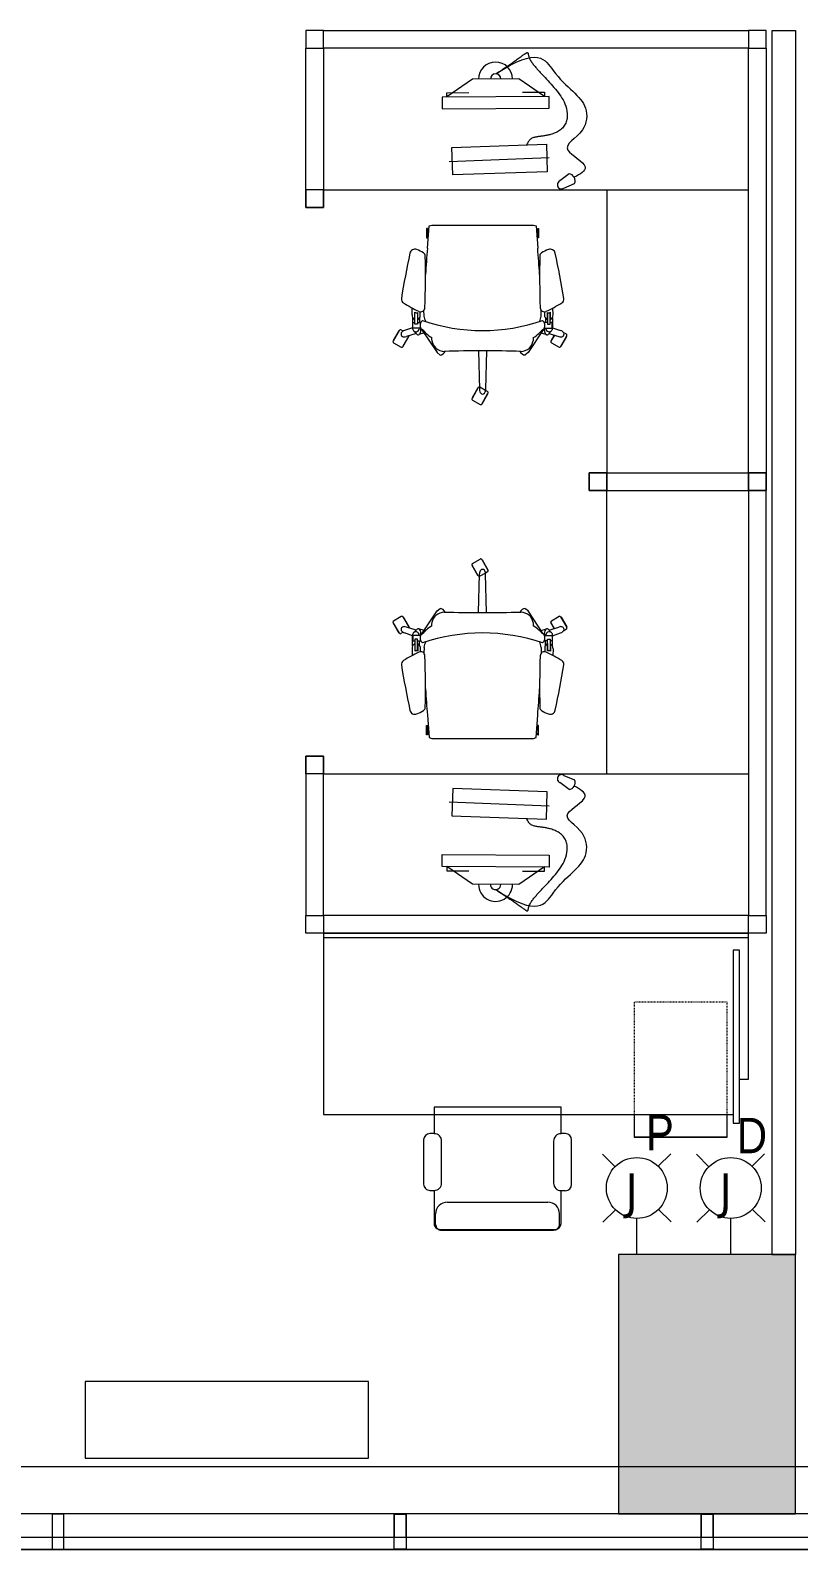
# Model space of a CAD drawing. Header units: inches. Extents: x 1 to 4591, y -953 to 1388.
# Drawn here: x 3772.1 to 3902.3, y -691.2 to -433.8 of the extents above; entities that cross this region are included whole.
import ezdxf

# ---------------------------------------------------------------- set-up
doc = ezdxf.new("R2010")
doc.units = ezdxf.units.IN
doc.header["$MEASUREMENT"] = 0
doc.linetypes.add('Dash', pattern=[0.25, 0.125, -0.125])
for name, color, linetype, lineweight in [('4th Floor Revit Background_dwg', 8, 'Continuous', 9), ('8309_BB$0$BB_COL_FILL', 7, 'Continuous', 9), ('A-ANNO-NOTE', 131, 'Continuous', 20), ('A-EXIST-GLAZ', 7, 'Continuous', 9), ('A-EXIST-WALL-INT', 7, 'Continuous', 9), ('A-FLOR', 192, 'Continuous', 13), ('A-WALL', 113, 'Continuous', 50), ('E-ELEC-FIXT-IDEN', 2, 'Continuous', 9), ('I-FURN', 30, 'Continuous', 9), ('I-FURN-HDLN', 30, 'Continuous', 9), ('M-EXIST-HEAT', 7, 'Continuous', 9)]:
    doc.layers.add(name, color=color, linetype=linetype, lineweight=lineweight)
doc.styles.add('Arial_3', font='arial.ttf', dxfattribs={"width": 0.85, "height": 6})
doc.styles.add('Tahoma', font='tahoma.ttf', dxfattribs={"height": 6})

# ---------------------------------------------------------------- blocks, each defined once
blk = doc.blocks.new('Workstation - 6x6 - Workstation - 6x6-1839689-4th Floor New Construction - Tel_Data_Elec Plan')
at = {"layer": 'I-FURN'}
for p, q in [((-1.5, 76.5), (-1.5, 73.5)), ((1.5, 76.5), (-1.5, 76.5)), ((1.5, 73.5), (1.5, 76.5)), ((25.5, 76.5), (1.5, 76.5)), ((28.5, 76.5), (25.5, 76.5)), ((25.5, 76.5), (25.5, 73.5)), ((28.5, 73.5), (28.5, 76.5)), ((-1.5, 73.5), (1.5, 73.5)), ((-1.5, 1.5), (-1.5, 73.5)), ((1.5, 73.5), (1.5, 1.5)), ((25.5, 73.5), (1.5, 73.5)), ((25.5, 73.5), (28.5, 73.5)), ((25.5, 25.5), (25.5, 73.5)), ((46.69, 61.83), (45.63, 59.99)), ((48.26, 61.16), (46.97, 61.9)), ((46.61, 61.77), (45.65, 60.09)), ((45.65, 60.09), (45.68, 60.07)), ((45.71, 59.72), (46.04, 59.53)), ((45.89, 52.83), (46.03, 59.37)), ((46.04, 59.53), (47, 58.97)), ((46.65, 61.75), (46.61, 61.77)), ((47.21, 52.83), (47.07, 59.37)), ((47.27, 59.05), (48.33, 60.88)), ((47.35, 59.11), (48.32, 60.78)), ((48.32, 60.78), (48.28, 60.8)), ((47.32, 59.13), (47.35, 59.11)), ((33.32, 52.11), (32.26, 50.28)), ((33.24, 52.05), (32.28, 50.38)), ((33.27, 52.03), (33.24, 52.05)), ((34.88, 51.44), (33.59, 52.19)), ((36.29, 49.23), (38.84, 53.12)), ((38.84, 53.12), (39.36, 53.53)), ((54.26, 53.12), (53.74, 53.53)), ((56.81, 49.23), (54.26, 53.12)), ((60.07, 52.11), (59.01, 50.28)), ((59.98, 52.05), (59.02, 50.38)), ((60.02, 52.03), (59.98, 52.05)), ((61.63, 51.44), (60.34, 52.19)), ((32.28, 50.38), (32.31, 50.36)), ((32.34, 50), (32.8, 49.74)), ((34.68, 48.91), (33.32, 49.38)), ((35.3, 49.87), (33.64, 50.37)), ((34.37, 50.15), (34.96, 51.17)), ((34.41, 50.14), (34.94, 51.07)), ((34.7, 47.17), (34.67, 48.98)), ((34.76, 48.95), (34.74, 48.03)), ((36.05, 48.95), (34.76, 48.95)), ((35.45, 50.03), (34.84, 49.41)), ((34.94, 51.07), (34.91, 51.09)), ((36.64, 49.78), (35.73, 50.07)), ((36.27, 49.19), (36.29, 49.23)), ((56.45, 49.78), (57.36, 50.07)), ((56.83, 49.19), (56.81, 49.23)), ((57.05, 48.95), (58.34, 48.95)), ((57.65, 50.03), (58.25, 49.41)), ((57.8, 49.87), (59.46, 50.37)), ((58.34, 48.95), (58.35, 48.03)), ((58.4, 47.17), (58.42, 48.98)), ((58.42, 48.91), (59.78, 49.38)), ((59.02, 50.38), (59.05, 50.36)), ((60, 49.48), (60.37, 49.26)), ((60.64, 49.33), (61.7, 51.17)), ((60.69, 49.41), (60.72, 49.4)), ((60.72, 49.4), (61.69, 51.07)), ((61.69, 51.07), (61.65, 51.09)), ((34.61, 46.69), (34.62, 45.54)), ((34.74, 48.03), (35.08, 48.02)), ((35.04, 47.53), (35.05, 46.27)), ((35.08, 48.29), (35.08, 46.32)), ((35.54, 48.29), (35.08, 48.29)), ((35.54, 46.36), (35.54, 48.29)), ((35.54, 48.02), (36.08, 48.01)), ((35.57, 47.56), (35.55, 46.32)), ((35.87, 47.26), (35.86, 48.01)), ((35.98, 47.03), (36, 46.69)), ((36, 46.69), (35.99, 46.18)), ((36.63, 46.92), (36.62, 45.93)), ((56.47, 46.92), (56.48, 45.93)), ((57.56, 48.02), (57.02, 48.01)), ((57.11, 47.03), (57.1, 46.69)), ((57.1, 46.69), (57.11, 46.18)), ((57.22, 47.26), (57.23, 48.01)), ((57.52, 47.56), (57.54, 46.32)), ((57.56, 48.29), (58.01, 48.29)), ((57.56, 46.36), (57.56, 48.29)), ((58.01, 48.29), (58.01, 46.32)), ((58.35, 48.03), (58.01, 48.02)), ((58.05, 47.53), (58.05, 46.27)), ((58.49, 46.69), (58.48, 45.54)), ((37.05, 33.66), (37.2, 33.66)), ((37.05, 32.08), (37.05, 33.66)), ((37.2, 33.66), (37.2, 32.08)), ((37.48, 31.63), (37.21, 35.41)), ((55.89, 35.41), (55.62, 31.63)), ((55.89, 33.66), (55.89, 32.08)), ((56.05, 33.66), (55.89, 33.66)), ((56.05, 32.08), (56.05, 33.66)), ((37.2, 32.08), (37.05, 32.08)), ((37.94, 31.5), (37.48, 31.63)), ((55.16, 31.5), (37.94, 31.5)), ((55.62, 31.63), (55.16, 31.5)), ((55.89, 32.08), (56.05, 32.08)), ((73.5, 28.5), (73.5, 25.5)), ((76.5, 28.5), (73.5, 28.5)), ((73.5, 28.5), (76.5, 28.5)), ((73.5, 1.5), (73.5, 28.5)), ((76.5, 28.5), (76.5, 1.5)), ((76.5, 25.5), (76.5, 28.5)), ((73.5, 25.5), (1.5, 25.5)), ((32.76, 25.23), (30.95, 24.45)), ((31.89, 22.83), (33.46, 24.02)), ((73.5, 25.5), (76.5, 25.5)), ((52.22, 20.74), (35.26, 20.05)), ((35.58, 22.46), (51.58, 23.01)), ((35.74, 17.8), (35.58, 22.46)), ((51.58, 23.01), (51.74, 18.36)), ((51.74, 18.36), (35.74, 17.8)), ((53.38, 11.8), (35.25, 11.7)), ((35.25, 11.7), (35.26, 9.7)), ((53.39, 9.8), (53.38, 11.8)), ((35.26, 9.7), (53.39, 9.8)), ((36.03, 9.71), (40.4, 6.73)), ((36.04, 8.98), (36.03, 9.71)), ((39.77, 9), (36.04, 8.98)), ((48.28, 6.77), (52.61, 9.79)), ((52.62, 9.07), (48.89, 9.05)), ((52.61, 9.79), (52.62, 9.07)), ((40.4, 6.73), (48.28, 6.77)), ((1.5, 1.5), (-1.5, 1.5)), ((-1.5, 1.5), (-1.5, -1.5)), ((1.5, -1.5), (1.5, 1.5)), ((1.5, 1.5), (73.5, 1.5)), ((73.5, 1.5), (73.5, -1.5)), ((76.5, 1.5), (73.5, 1.5)), ((76.5, -1.5), (76.5, 1.5)), ((-1.5, -1.5), (1.5, -1.5)), ((73.5, -1.5), (1.5, -1.5)), ((73.5, -1.5), (76.5, -1.5))]:
    blk.add_line(p, q, dxfattribs=at)
for centre, radius, start, end in [((46.87, 61.73), 0.2, 59.8643, 150), ((45.81, 59.89), 0.2, 150, 240.1357), ((47.55, 59.34), 1.53, 164.4505, 178.7927), ((46.64, 59.59), 0.583, 134.254, 164.4505), ((46.55, 59.69), 0.445, 45.7229, 134.2771), ((46.45, 59.59), 0.583, 15.5495, 45.746), ((45.54, 59.34), 1.53, 1.2073, 15.5495), ((48.16, 60.98), 0.2, 330, 60), ((47.1, 59.15), 0.2, 240.1393, 264.765), ((47.1, 59.15), 0.2, 264.765, 330.1534), ((33.49, 52.01), 0.2, 60, 150), ((40.23, 50.72), 2.29, 134.5977, 169.3918), ((40.35, 50.06), 2.87, 95.705, 127.0086), ((39.2, 52.43), 1.12, 25.6219, 82.0752), ((46.55, 297.94), 245.12, 268.4848, 271.5152), ((53.9, 52.43), 1.12, 97.9248, 154.3781), ((52.74, 50.06), 2.87, 52.9914, 84.295), ((52.87, 50.72), 2.29, 10.6082, 45.4023), ((60.24, 52.01), 0.2, 60, 150), ((32.44, 50.18), 0.2, 149.7906, 240), ((33.18, 49.97), 0.445, 117.8208, 206.0638), ((33.3, 50.03), 0.583, 206.0911, 236.5503), ((33.24, 49.85), 0.583, 87.4248, 117.8208), ((33.82, 50.82), 1.53, 236.4886, 250.7927), ((33.2, 48.91), 1.53, 73.2073, 87.502), ((35.27, 48.99), 0.593, 84.0219, 180.9117), ((34.79, 51.27), 0.2, 330, 60.1121), ((35.19, 48.94), 0.657, 1.3207, 77.9642), ((35.63, 49.76), 0.323, 29.6621, 124.4716), ((35.17, 49.37), 0.922, 9.6607, 36.4682), ((37, 48.52), 1.04, 148.1398, 233.8639), ((34.85, 49.29), 1.25, 346.3769, 10.9189), ((32.78, 53.76), 5.75, 305.3709, 317.4948), ((46.55, 17.95), 31.42, 71.1164, 108.8836), ((40.81, 45.83), 5.54, 121.0187, 133.18), ((22.73, 51.52), 15.26, 356.4473, 358.5687), ((70.37, 51.52), 15.26, 181.4313, 183.5527), ((52.29, 45.83), 5.54, 46.82, 58.9813), ((60.32, 53.76), 5.75, 222.5052, 234.6291), ((56.1, 48.52), 1.04, 306.1361, 31.8602), ((58.24, 49.29), 1.25, 169.0811, 193.6231), ((57.92, 49.37), 0.922, 143.5318, 170.3393), ((57.46, 49.76), 0.323, 55.5284, 150.3379), ((57.9, 48.94), 0.657, 102.0358, 178.6793), ((57.83, 48.99), 0.593, 359.0883, 95.9781), ((59.18, 50.18), 0.2, 150.1295, 164.8673), ((59.9, 48.91), 1.53, 92.498, 106.7927), ((59.27, 50.82), 1.53, 289.2073, 303.5876), ((59.86, 49.85), 0.583, 62.1792, 92.5752), ((59.8, 50.03), 0.583, 303.6493, 333.9089), ((59.92, 49.97), 0.445, 333.9362, 62.1792), ((60.47, 49.43), 0.2, 240.112, 330), ((61.53, 51.27), 0.2, 330, 60.168), ((35.49, 46.77), 0.887, 120.1857, 184.8367), ((35.34, 45.83), 0.533, 66.9672, 123.7509), ((35.34, 45.9), 0.5, 67.0573, 121.4674), ((35.06, 46.73), 0.971, 17.6225, 57.9495), ((38.46, 46.83), 1.84, 146.599, 177.2887), ((54.64, 46.83), 1.84, 2.7113, 33.401), ((58.04, 46.73), 0.971, 122.0505, 162.3775), ((57.75, 45.83), 0.533, 56.2491, 113.0328), ((57.75, 45.9), 0.5, 58.5326, 112.9427), ((57.61, 46.77), 0.887, 355.1633, 59.8143), ((33.53, 44.06), 0.749, 121.3338, 189.0231), ((206.63, 72.48), 176.17, 189.3216, 191.8593), ((47.84, 20.67), 28.17, 115.3981, 121.4503), ((36.07, 45.48), 0.711, 2.0473, 115.4842), ((-118.7, 39.95), 155.58, 358.8191, 2.0473), ((211.8, 39.95), 155.58, 177.9527, 181.1809), ((57.03, 45.48), 0.711, 64.5158, 177.9527), ((45.25, 20.67), 28.17, 58.5433, 64.6019), ((-113.54, 72.48), 176.17, 348.1379, 350.6784), ((59.56, 44.06), 0.749, 350.9769, 58.4268), ((302.29, 57.38), 265.99, 183.7702, 184.7367), ((-209.19, 57.38), 265.99, 355.2633, 356.2298), ((35.07, 36.45), 0.859, 191.5789, 292.8427), ((31.47, 45.01), 10.15, 292.7913, 299.9233), ((36.23, 36.75), 0.615, 299.9233, 358.8191), ((56.87, 36.75), 0.615, 181.1809, 240.0767), ((61.62, 45.01), 10.15, 240.0767, 247.2087), ((58.03, 36.45), 0.859, 247.1573, 347.8576), ((37.77, 33.83), 0.589, 197.5488, 225.5119), ((55.33, 33.83), 0.589, 314.4881, 342.4512), ((37.77, 31.9), 0.589, 125.1062, 162.4512), ((55.33, 31.9), 0.589, 17.5488, 54.8938), ((32.02, 23.99), 1.17, 156.8209, 263.5101), ((33.17, 24.66), 0.703, 293.9686, 126.3623), ((44.34, 6.75), 2.88, 180.2998, 0.2998), ((44.34, 6.75), 0.885, 180.2998, 0.2998)]:
    blk.add_arc(centre, radius, start, end, dxfattribs=at)
for points, knots in [([(44.31, 5.87), (37.07, 1.09), (33.91, 7.56), (28.34, 10.27), (29.21, 16.39), (34.37, 18.27), (27.73, 21.55), (30.02, 22.89), (31.01, 23.4)], [0, 0, 0, 0, 4.203758, 11.310205, 15.301003, 21.109862, 25.639067, 29.008441, 29.008441, 29.008441, 29.008441]), ([(44.31, 5.87), (44.1, 5.73), (43.67, 5.45), (43.03, 5.03), (42.39, 4.6), (41.86, 4.24), (41.44, 3.95), (41.13, 3.73), (40.82, 3.51), (40.5, 3.28), (40.19, 3.06), (39.93, 2.87), (39.72, 2.72), (39.59, 2.63), (39.49, 2.56), (39.41, 2.5), (39.33, 2.45), (39.27, 2.41), (39.22, 2.38), (39.18, 2.36), (39.15, 2.33), (39.11, 2.31), (39.07, 2.29), (39.03, 2.27), (39, 2.27), (38.97, 2.27), (38.95, 2.27), (38.91, 2.28), (38.89, 2.3), (38.87, 2.32), (38.85, 2.35), (38.84, 2.38), (38.83, 2.42), (38.82, 2.45), (38.82, 2.48), (38.81, 2.51), (38.8, 2.56), (38.79, 2.62), (38.77, 2.7), (38.75, 2.78), (38.73, 2.86), (38.71, 2.93), (38.68, 3.04), (38.62, 3.22), (38.5, 3.47), (38.34, 3.74), (38.15, 4.01), (37.95, 4.27), (37.75, 4.52), (37.47, 4.86), (37.11, 5.26), (36.67, 5.74), (36.03, 6.42), (35.19, 7.31), (34.19, 8.44), (33.27, 9.63), (32.51, 11), (32.16, 12.3), (32.19, 13.42), (32.42, 14.23), (32.86, 14.94), (33.49, 15.5), (34.23, 15.89), (34.94, 16.14), (35.59, 16.29), (36.17, 16.4), (36.75, 16.48), (37.24, 16.54), (37.63, 16.6), (37.92, 16.67), (38.19, 16.77), (38.44, 16.94), (38.64, 17.15), (38.81, 17.39), (38.96, 17.65), (39.04, 17.83), (39.08, 17.91)], [0, 0, 0, 0, 0.063928, 0.127857, 0.191785, 0.255713, 0.287677, 0.319641, 0.351605, 0.38357, 0.415534, 0.447498, 0.46348, 0.479462, 0.487453, 0.495444, 0.503435, 0.511426, 0.514814, 0.518203, 0.521591, 0.524979, 0.528367, 0.531756, 0.535144, 0.536838, 0.538532, 0.54192, 0.545309, 0.547003, 0.548697, 0.552085, 0.555473, 0.558862, 0.560556, 0.56225, 0.565638, 0.572415, 0.579191, 0.585968, 0.592744, 0.599521, 0.606297, 0.61985, 0.646956, 0.674062, 0.701168, 0.728275, 0.755381, 0.782487, 0.836699, 0.890911, 0.945123, 1.070551, 1.19598, 1.321408, 1.446836, 1.585346, 1.654601, 1.723857, 1.793112, 1.862367, 1.931622, 2.000877, 2.049938, 2.099, 2.148061, 2.197123, 2.221654, 2.246184, 2.270715, 2.295246, 2.319777, 2.344307, 2.368838, 2.393369, 2.393369, 2.393369, 2.393369])]:
    blk.add_open_spline(points, degree=3, knots=knots, dxfattribs=at)
blk = doc.blocks.new('Workstation - 6x6 - Workstation - 6x6-1655946-4th Floor New Construction - Tel_Data_Elec Plan')
at = {"layer": 'I-FURN'}
for p, q in [((-1.5, 1.5), (1.5, 1.5)), ((-1.5, -1.5), (-1.5, 1.5)), ((1.5, 1.5), (1.5, -1.5)), ((73.5, 1.5), (1.5, 1.5)), ((73.5, 1.5), (76.5, 1.5)), ((73.5, -1.5), (73.5, 1.5)), ((76.5, 1.5), (76.5, -1.5)), ((-1.5, -1.5), (-1.5, -73.5)), ((1.5, -1.5), (-1.5, -1.5)), ((1.5, -1.5), (73.5, -1.5)), ((1.5, -73.5), (1.5, -1.5)), ((76.5, -1.5), (73.5, -1.5)), ((73.5, -1.5), (73.5, -28.5)), ((76.5, -28.5), (76.5, -1.5)), ((36.03, -9.71), (40.4, -6.73)), ((40.4, -6.73), (48.28, -6.77)), ((48.28, -6.77), (52.61, -9.79)), ((35.25, -11.7), (35.26, -9.7)), ((35.26, -9.7), (53.39, -9.8)), ((36.04, -8.98), (36.03, -9.71)), ((39.77, -9), (36.04, -8.98)), ((52.62, -9.07), (48.89, -9.05)), ((52.61, -9.79), (52.62, -9.07)), ((53.39, -9.8), (53.38, -11.8)), ((53.38, -11.8), (35.25, -11.7)), ((35.74, -17.8), (35.58, -22.46)), ((51.74, -18.36), (35.74, -17.8)), ((52.22, -20.74), (35.26, -20.05)), ((51.58, -23.01), (51.74, -18.36)), ((31.89, -22.83), (33.46, -24.02)), ((35.58, -22.46), (51.58, -23.01)), ((73.5, -25.5), (1.5, -25.5)), ((25.5, -25.5), (25.5, -73.5)), ((32.76, -25.23), (30.95, -24.45)), ((73.5, -25.5), (76.5, -25.5)), ((73.5, -28.5), (73.5, -25.5)), ((76.5, -25.5), (76.5, -28.5)), ((76.5, -28.5), (73.5, -28.5)), ((73.5, -28.5), (76.5, -28.5)), ((37.05, -32.08), (37.05, -33.66)), ((37.2, -32.08), (37.05, -32.08)), ((37.2, -33.66), (37.2, -32.08)), ((37.48, -31.63), (37.21, -35.41)), ((37.94, -31.5), (37.48, -31.63)), ((55.16, -31.5), (37.94, -31.5)), ((55.62, -31.63), (55.16, -31.5)), ((55.89, -35.41), (55.62, -31.63)), ((55.89, -33.66), (55.89, -32.08)), ((55.89, -32.08), (56.05, -32.08)), ((56.05, -32.08), (56.05, -33.66)), ((37.05, -33.66), (37.2, -33.66)), ((56.05, -33.66), (55.89, -33.66)), ((34.61, -46.69), (34.62, -45.54)), ((35.04, -47.53), (35.05, -46.27)), ((35.08, -48.29), (35.08, -46.32)), ((35.57, -47.56), (35.55, -46.32)), ((36, -46.69), (35.99, -46.18)), ((36.63, -46.92), (36.62, -45.93)), ((56.47, -46.92), (56.48, -45.93)), ((57.1, -46.69), (57.11, -46.18)), ((57.52, -47.56), (57.54, -46.32)), ((58.01, -48.29), (58.01, -46.32)), ((58.05, -47.53), (58.05, -46.27)), ((58.49, -46.69), (58.48, -45.54)), ((34.68, -48.91), (33.32, -49.38)), ((34.7, -47.17), (34.67, -48.98)), ((34.74, -48.03), (35.08, -48.02)), ((34.76, -48.95), (34.74, -48.03)), ((35.54, -48.29), (35.08, -48.29)), ((35.54, -46.36), (35.54, -48.29)), ((35.54, -48.02), (36.08, -48.01)), ((35.87, -47.26), (35.86, -48.01)), ((35.98, -47.03), (36, -46.69)), ((57.56, -48.02), (57.02, -48.01)), ((57.11, -47.03), (57.1, -46.69)), ((57.22, -47.26), (57.23, -48.01)), ((57.56, -46.36), (57.56, -48.29)), ((57.56, -48.29), (58.01, -48.29)), ((58.35, -48.03), (58.01, -48.02)), ((58.34, -48.95), (58.35, -48.03)), ((58.4, -47.17), (58.42, -48.98)), ((58.42, -48.91), (59.78, -49.38)), ((33.32, -52.11), (32.26, -50.28)), ((32.28, -50.38), (32.31, -50.36)), ((33.24, -52.05), (32.28, -50.38)), ((32.34, -50), (32.8, -49.74)), ((34.88, -51.44), (33.59, -52.19)), ((35.3, -49.87), (33.64, -50.37)), ((34.37, -50.15), (34.96, -51.17)), ((34.41, -50.14), (34.94, -51.07)), ((36.05, -48.95), (34.76, -48.95)), ((35.45, -50.03), (34.84, -49.41)), ((34.94, -51.07), (34.91, -51.09)), ((36.64, -49.78), (35.73, -50.07)), ((36.27, -49.19), (36.29, -49.23)), ((36.29, -49.23), (38.84, -53.12)), ((56.81, -49.23), (54.26, -53.12)), ((56.45, -49.78), (57.36, -50.07)), ((56.83, -49.19), (56.81, -49.23)), ((57.05, -48.95), (58.34, -48.95)), ((57.65, -50.03), (58.25, -49.41)), ((57.8, -49.87), (59.46, -50.37)), ((60.07, -52.11), (59.01, -50.28)), ((59.02, -50.38), (59.05, -50.36)), ((59.98, -52.05), (59.02, -50.38)), ((60, -49.48), (60.37, -49.26)), ((61.63, -51.44), (60.34, -52.19)), ((60.64, -49.33), (61.7, -51.17)), ((60.69, -49.41), (60.72, -49.4)), ((60.72, -49.4), (61.69, -51.07)), ((61.69, -51.07), (61.65, -51.09)), ((33.27, -52.03), (33.24, -52.05)), ((38.84, -53.12), (39.36, -53.53)), ((45.89, -52.83), (46.03, -59.37)), ((47.21, -52.83), (47.07, -59.37)), ((54.26, -53.12), (53.74, -53.53)), ((60.02, -52.03), (59.98, -52.05)), ((46.04, -59.53), (47, -58.97)), ((47.27, -59.05), (48.33, -60.88)), ((47.32, -59.13), (47.35, -59.11)), ((47.35, -59.11), (48.32, -60.78)), ((46.69, -61.83), (45.63, -59.99)), ((45.65, -60.09), (45.68, -60.07)), ((46.61, -61.77), (45.65, -60.09)), ((45.71, -59.72), (46.04, -59.53)), ((46.65, -61.75), (46.61, -61.77)), ((48.26, -61.16), (46.97, -61.9)), ((48.32, -60.78), (48.28, -60.8)), ((-1.5, -73.5), (1.5, -73.5)), ((-1.5, -76.5), (-1.5, -73.5)), ((1.5, -73.5), (1.5, -76.5)), ((25.5, -73.5), (1.5, -73.5)), ((25.5, -73.5), (28.5, -73.5)), ((25.5, -76.5), (25.5, -73.5)), ((28.5, -73.5), (28.5, -76.5)), ((1.5, -76.5), (-1.5, -76.5)), ((25.5, -76.5), (1.5, -76.5)), ((28.5, -76.5), (25.5, -76.5))]:
    blk.add_line(p, q, dxfattribs=at)
for centre, radius, start, end in [((44.34, -6.75), 2.88, 359.7002, 179.7002), ((44.34, -6.75), 0.885, 359.7002, 179.7002), ((32.02, -23.99), 1.17, 96.4899, 203.1791), ((33.17, -24.66), 0.703, 233.6377, 66.0314), ((37.77, -31.9), 0.589, 197.5488, 234.8938), ((37.77, -33.83), 0.589, 134.4881, 162.4512), ((55.33, -31.9), 0.589, 305.1062, 342.4512), ((55.33, -33.83), 0.589, 17.5488, 45.5119), ((35.07, -36.45), 0.859, 67.1573, 168.4211), ((31.47, -45.01), 10.15, 60.0767, 67.2087), ((302.29, -57.38), 265.99, 175.2633, 176.2298), ((-209.19, -57.38), 265.99, 3.7702, 4.7367), ((61.62, -45.01), 10.15, 112.7913, 119.9233), ((58.03, -36.45), 0.859, 12.1424, 112.8427), ((206.63, -72.48), 176.17, 168.1407, 170.6784), ((36.23, -36.75), 0.615, 1.1809, 60.0767), ((-118.7, -39.95), 155.58, 357.9527, 1.1809), ((211.8, -39.95), 155.58, 178.8191, 182.0473), ((56.87, -36.75), 0.615, 119.9233, 178.8191), ((-113.54, -72.48), 176.17, 9.3216, 11.8621), ((33.53, -44.06), 0.749, 170.9769, 238.6662), ((47.84, -20.67), 28.17, 238.5497, 244.6019), ((35.34, -45.83), 0.533, 236.2491, 293.0328), ((35.34, -45.9), 0.5, 238.5326, 292.9427), ((36.07, -45.48), 0.711, 244.5158, 357.9527), ((57.03, -45.48), 0.711, 182.0473, 295.4842), ((45.25, -20.67), 28.17, 295.3981, 301.4567), ((57.75, -45.83), 0.533, 246.9672, 303.7509), ((57.75, -45.9), 0.5, 247.0573, 301.4674), ((59.56, -44.06), 0.749, 301.5732, 9.0231), ((35.49, -46.77), 0.887, 175.1633, 239.8143), ((35.06, -46.73), 0.971, 302.0505, 342.3775), ((37, -48.52), 1.04, 126.1361, 211.8602), ((46.55, -17.95), 31.42, 251.1164, 288.8836), ((38.46, -46.83), 1.84, 182.7113, 213.401), ((54.64, -46.83), 1.84, 326.599, 357.2887), ((56.1, -48.52), 1.04, 328.1398, 53.8639), ((58.04, -46.73), 0.971, 197.6225, 237.9495), ((57.61, -46.77), 0.887, 300.1857, 4.8367), ((32.44, -50.18), 0.2, 120, 210.2094), ((33.18, -49.97), 0.445, 153.9362, 242.1792), ((33.3, -50.03), 0.583, 123.4497, 153.9089), ((33.24, -49.85), 0.583, 242.1792, 272.5752), ((33.82, -50.82), 1.53, 109.2073, 123.5114), ((33.2, -48.91), 1.53, 272.498, 286.7927), ((35.27, -48.99), 0.593, 179.0883, 275.9781), ((34.79, -51.27), 0.2, 299.8879, 30), ((35.19, -48.94), 0.657, 282.0358, 358.6793), ((35.63, -49.76), 0.323, 235.5284, 330.3379), ((35.17, -49.37), 0.922, 323.5318, 350.3393), ((34.85, -49.29), 1.25, 349.0811, 13.6231), ((32.78, -53.76), 5.75, 42.5052, 54.6291), ((40.81, -45.83), 5.54, 226.82, 238.9813), ((22.73, -51.52), 15.26, 1.4313, 3.5527), ((40.23, -50.72), 2.29, 190.6082, 225.4023), ((52.87, -50.72), 2.29, 314.5977, 349.3918), ((70.37, -51.52), 15.26, 176.4473, 178.5687), ((52.29, -45.83), 5.54, 301.0187, 313.18), ((60.32, -53.76), 5.75, 125.3709, 137.4948), ((58.24, -49.29), 1.25, 166.3769, 190.9189), ((57.92, -49.37), 0.922, 189.6607, 216.4682), ((57.46, -49.76), 0.323, 209.6621, 304.4716), ((57.9, -48.94), 0.657, 181.3207, 257.9642), ((57.83, -48.99), 0.593, 264.0219, 0.9117), ((59.18, -50.18), 0.2, 195.1327, 209.8705), ((59.9, -48.91), 1.53, 253.2073, 267.502), ((59.27, -50.82), 1.53, 56.4124, 70.7927), ((59.86, -49.85), 0.583, 267.4248, 297.8208), ((59.8, -50.03), 0.583, 26.0911, 56.3507), ((59.92, -49.97), 0.445, 297.8208, 26.0638), ((60.47, -49.43), 0.2, 30, 119.888), ((61.53, -51.27), 0.2, 299.832, 30), ((33.49, -52.01), 0.2, 210, 300), ((40.35, -50.06), 2.87, 232.9914, 264.295), ((39.2, -52.43), 1.12, 277.9248, 334.3781), ((46.55, -297.94), 245.12, 88.4848, 91.5152), ((53.9, -52.43), 1.12, 205.6219, 262.0752), ((52.74, -50.06), 2.87, 275.705, 307.0086), ((60.24, -52.01), 0.2, 210, 300), ((47.1, -59.15), 0.2, 95.235, 119.8607), ((47.1, -59.15), 0.2, 29.8466, 95.235), ((45.81, -59.89), 0.2, 119.8643, 210), ((47.55, -59.34), 1.53, 181.2073, 195.5495), ((46.64, -59.59), 0.583, 195.5495, 225.746), ((46.55, -59.69), 0.445, 225.7229, 314.2771), ((46.45, -59.59), 0.583, 314.254, 344.4505), ((45.54, -59.34), 1.53, 344.4505, 358.7927), ((48.16, -60.98), 0.2, 300, 30), ((46.87, -61.73), 0.2, 210, 300.1357)]:
    blk.add_arc(centre, radius, start, end, dxfattribs=at)
for points, knots in [([(44.31, -5.87), (37.07, -1.09), (33.91, -7.56), (28.34, -10.27), (29.21, -16.39), (34.37, -18.27), (27.73, -21.55), (30.02, -22.89), (31.01, -23.4)], [0, 0, 0, 0, 4.203758, 11.310205, 15.301003, 21.109862, 25.639067, 29.008441, 29.008441, 29.008441, 29.008441]), ([(44.31, -5.87), (44.1, -5.73), (43.67, -5.45), (43.03, -5.03), (42.39, -4.6), (41.86, -4.24), (41.44, -3.95), (41.13, -3.73), (40.82, -3.51), (40.5, -3.28), (40.19, -3.06), (39.93, -2.87), (39.72, -2.72), (39.59, -2.63), (39.49, -2.56), (39.41, -2.5), (39.33, -2.45), (39.27, -2.41), (39.22, -2.38), (39.18, -2.36), (39.15, -2.33), (39.11, -2.31), (39.07, -2.29), (39.03, -2.27), (39, -2.27), (38.97, -2.27), (38.95, -2.27), (38.91, -2.28), (38.89, -2.3), (38.87, -2.32), (38.85, -2.35), (38.84, -2.38), (38.83, -2.42), (38.82, -2.45), (38.82, -2.48), (38.81, -2.51), (38.8, -2.56), (38.79, -2.62), (38.77, -2.7), (38.75, -2.78), (38.73, -2.86), (38.71, -2.93), (38.68, -3.04), (38.62, -3.22), (38.5, -3.47), (38.34, -3.74), (38.15, -4.01), (37.95, -4.27), (37.75, -4.52), (37.47, -4.86), (37.11, -5.26), (36.67, -5.74), (36.03, -6.42), (35.19, -7.31), (34.19, -8.44), (33.27, -9.63), (32.51, -11), (32.16, -12.3), (32.19, -13.42), (32.42, -14.23), (32.86, -14.94), (33.49, -15.5), (34.23, -15.89), (34.94, -16.14), (35.59, -16.29), (36.17, -16.4), (36.75, -16.48), (37.24, -16.54), (37.63, -16.6), (37.92, -16.67), (38.19, -16.77), (38.44, -16.94), (38.64, -17.15), (38.81, -17.39), (38.96, -17.65), (39.04, -17.83), (39.08, -17.91)], [0, 0, 0, 0, 0.063928, 0.127857, 0.191785, 0.255713, 0.287677, 0.319641, 0.351605, 0.38357, 0.415534, 0.447498, 0.46348, 0.479462, 0.487453, 0.495444, 0.503435, 0.511426, 0.514814, 0.518203, 0.521591, 0.524979, 0.528367, 0.531756, 0.535144, 0.536838, 0.538532, 0.54192, 0.545309, 0.547003, 0.548697, 0.552085, 0.555473, 0.558862, 0.560556, 0.56225, 0.565638, 0.572415, 0.579191, 0.585968, 0.592744, 0.599521, 0.606297, 0.61985, 0.646956, 0.674062, 0.701168, 0.728275, 0.755381, 0.782487, 0.836699, 0.890911, 0.945123, 1.070551, 1.19598, 1.321408, 1.446836, 1.585346, 1.654601, 1.723857, 1.793112, 1.862367, 1.931622, 2.000877, 2.049938, 2.099, 2.148061, 2.197123, 2.221654, 2.246184, 2.270715, 2.295246, 2.319777, 2.344307, 2.368838, 2.393369, 2.393369, 2.393369, 2.393369])]:
    blk.add_open_spline(points, degree=3, knots=knots, dxfattribs=at)
blk = doc.blocks.new('6FT_BENCHES - 6FT_BENCHES-1759733-4th Floor New Construction - Tel_Data_Elec Plan')
at = {"layer": 'I-FURN'}
for p, q in [((-15.74, 30.23), (-15.74, -41.77)), ((-14.99, 30.23), (-15.74, 30.23)), ((9, 30.23), (-14.99, 30.23)), ((-14.99, -41.77), (-14.99, 30.23)), ((-12.88, 28.73), (-12.88, 27.67)), ((16.49, 28.73), (-12.88, 28.73)), ((9, 28.73), (9, 30.23)), ((16.49, 27.67), (16.49, 28.73)), ((-12.88, 27.67), (16.49, 27.67)), ((14.99, -41.77), (14.99, 27.67)), ((18.82, 26.62), (14.99, 26.62)), ((18.82, 10.89), (18.82, 26.62)), ((18.82, 26.62), (18.82, 10.89)), ((14.99, 10.89), (18.82, 10.89)), ((26.85, 0.26), (19.27, 0.26)), ((13.77, -1.52), (13.77, -23.02)), ((18.24, -1.52), (13.77, -1.52)), ((18.24, -0.77), (18.24, -1.52)), ((27.9, -1.52), (27.9, -0.8)), ((33.47, -1.52), (27.9, -1.52)), ((33.62, -1.77), (31.84, -1.77)), ((34.47, -22.02), (34.47, -2.52)), ((19.52, -2.79), (26.63, -2.79)), ((29.84, -20.77), (29.84, -3.77)), ((34.62, -21.77), (34.62, -2.77)), ((13.77, -23.02), (18.24, -23.02)), ((18.24, -23.02), (18.24, -23.77)), ((26.59, -21.75), (19.52, -21.75)), ((27.86, -23.02), (33.47, -23.02)), ((27.86, -23.74), (27.86, -23.02)), ((33.62, -22.77), (31.84, -22.77)), ((19.27, -24.8), (26.8, -24.8)), ((-15.74, -41.77), (-14.99, -41.77)), ((-14.99, -41.77), (14.99, -41.77))]:
    blk.add_line(p, q, dxfattribs=at)
for centre, radius, start, end in [((19.27, -0.77), 1.03, 90, 180), ((26.85, -0.8), 1.06, 0, 90), ((19.52, -1.52), 1.27, 180, 270), ((26.63, -1.52), 1.27, 270, 360), ((31.84, -3.77), 2, 90, 180), ((33.47, -2.52), 1, 360, 90), ((33.62, -2.77), 1, 360, 90), ((19.52, -23.02), 1.27, 90, 180), ((26.59, -23.02), 1.27, 0, 90), ((31.84, -20.77), 2, 180, 270), ((33.47, -22.02), 1, 270, 360), ((33.62, -21.77), 1, 270, 360), ((19.27, -23.77), 1.03, 180, 270), ((26.8, -23.74), 1.06, 270, 0)]:
    blk.add_arc(centre, radius, start, end, dxfattribs=at)
at = {"layer": 'I-FURN-HDLN', "linetype": 'Dash'}
for p, q in [((-4.05, 26.62), (-4.05, 10.89)), ((14.99, 26.62), (-4.05, 26.62)), ((-4.05, 10.89), (14.99, 10.89))]:
    blk.add_line(p, q, dxfattribs=at)
blk = doc.blocks.new('4th Floor Revit Background_dwg-1506688-4th Floor New Construction - Tel_Data_Elec Plan')
at = {"layer": '8309_BB$0$BB_COL_FILL'}
blk.add_hatch(color=256, dxfattribs=at).paths.add_polyline_path([(2354.34, 155.78), (2354.34, 199.78), (2324.34, 199.78), (2324.34, 155.78), (2350.34, 155.78)], flags=0)
for p, q in [((2354.34, 199.78), (2324.34, 199.78)), ((2324.34, 199.78), (2324.34, 155.78)), ((2354.34, 155.78), (2354.34, 199.78)), ((2324.34, 155.78), (2350.34, 155.78)), ((2350.34, 155.78), (2354.34, 155.78))]:
    blk.add_line(p, q, dxfattribs=at)
at = {"layer": 'A-EXIST-GLAZ'}
for p, q in [((2729.32, 155.78), (1729.43, 155.78)), ((2845.34, 149.78), (1729.34, 149.78)), ((2840.94, 151.78), (1729.51, 151.78))]:
    blk.add_line(p, q, dxfattribs=at)
at = {"layer": 'A-EXIST-GLAZ', "flags": 128}
for points in [[(2390.34, 151.78), (2340.34, 151.78), (2340.34, 155.74), (2338.33, 155.74), (2338.33, 151.78), (2288.34, 151.78), (2288.34, 155.74), (2286.33, 155.74), (2286.33, 151.78), (2230.34, 151.78), (2230.34, 155.74), (2228.34, 155.74), (2228.34, 151.78), (2172.34, 151.78)], [(2729.32, 163.78), (1731.61, 163.78), (1698.84, 196.55)]]:
    blk.add_lwpolyline(points, dxfattribs=at)
for points in [[(2230.34, 155.74), (2228.34, 155.74), (2228.34, 149.8), (2230.34, 149.8)], [(2286.33, 155.74), (2288.34, 155.74), (2288.34, 149.8), (2286.33, 149.8)], [(2338.33, 155.74), (2340.34, 155.74), (2340.34, 149.8), (2338.33, 149.8)]]:
    blk.add_lwpolyline(points, close=True, dxfattribs=at)
at = {"layer": 'A-EXIST-WALL-INT', "flags": 128}
for points in [[(2324.34, 155.78), (2354.34, 155.78), (2354.34, 199.78)], [(2350.34, 199.78), (2324.34, 199.78), (2324.34, 155.78)]]:
    blk.add_lwpolyline(points, dxfattribs=at)
at = {"layer": 'M-EXIST-HEAT', "flags": 128}
blk.add_lwpolyline([(2281.97, 178.22), (2233.97, 178.22), (2233.97, 165.22), (2281.97, 165.22)], close=True, dxfattribs=at)

msp = doc.modelspace()

# ---------------------------------------------------------------- linework, layer by layer
at = {"layer": 'A-ANNO-NOTE'}
for p, q in [((3871.22, -626.35), (3869.1, -624.22)), ((3878.51, -626.28), (3880.64, -624.16)), ((3887.13, -626.35), (3885.01, -624.22)), ((3894.43, -626.28), (3896.55, -624.16)), ((3871.29, -633.64), (3869.16, -635.77)), ((3874.9, -641.21), (3874.9, -635.12)), ((3878.58, -633.58), (3880.7, -635.7)), ((3887.2, -633.64), (3885.07, -635.77)), ((3890.81, -641.21), (3890.81, -635.12)), ((3894.49, -633.58), (3896.62, -635.7))]:
    msp.add_line(p, q, dxfattribs=at)
for centre in [(3874.9, -629.96), (3890.81, -629.96)]:
    msp.add_circle(centre, 5.16, dxfattribs=at)
at = {"layer": 'A-FLOR'}
msp.add_line((3273.33, -691.25), (4392.76, -691.25), dxfattribs=at)
at = {"layer": 'A-WALL', "lineweight": 13}
for p, q in [((3897.81, -641.21), (3897.81, -433.76)), ((3897.81, -433.76), (3901.81, -433.76)), ((3901.81, -433.76), (3901.81, -641.21)), ((3897.81, -641.21), (3901.81, -641.21))]:
    msp.add_line(p, q, dxfattribs=at)

# ---------------------------------------------------------------- block references
at = {"layer": '4th Floor Revit Background_dwg', "color": 7}
msp.add_blockref('4th Floor Revit Background_dwg-1506688-4th Floor New Construction - Tel_Data_Elec Plan', (1547.47, -840.99), dxfattribs=at)
at = {"layer": 'I-FURN'}
for name, p, rotation in [('Workstation - 6x6 - Workstation - 6x6-1839689-4th Floor New Construction - Tel_Data_Elec Plan', (3895.31, -435.26), 180), ('Workstation - 6x6 - Workstation - 6x6-1655946-4th Floor New Construction - Tel_Data_Elec Plan', (3895.31, -585.26), 180), ('6FT_BENCHES - 6FT_BENCHES-1759733-4th Floor New Construction - Tel_Data_Elec Plan', (3863.58, -602.51), 269.9999999999999)]:
    msp.add_blockref(name, p, dxfattribs=dict(at, rotation=rotation))

# ---------------------------------------------------------------- texts
at = {"layer": 'A-ANNO-NOTE', "lineweight": 9, "char_height": 6, "width": 4.1208, "attachment_point": 1, "style": 'Tahoma'}
for insert in [(3872.99, -627.45), (3888.9, -627.45)]:
    msp.add_mtext('J', dxfattribs=dict(at, insert=insert))
at = {"layer": 'E-ELEC-FIXT-IDEN', "char_height": 6, "attachment_point": 2, "line_spacing_factor": 0.941778, "style": 'Arial_3'}
for s, insert, width in [('P', (3878.8, -617.57), 5.6562), ('D', (3894.4, -618.07), 6.097)]:
    msp.add_mtext(s, dxfattribs=dict(at, insert=insert, width=width))

doc.saveas('drawing.dxf')
